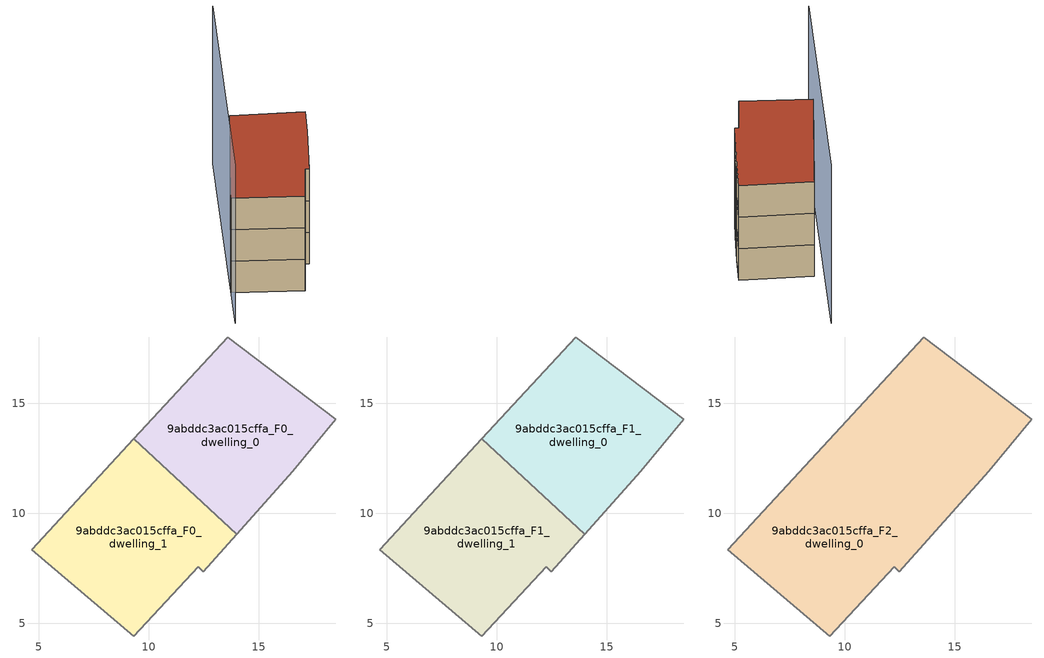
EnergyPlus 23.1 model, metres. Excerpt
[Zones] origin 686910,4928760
9abddc3ac015cffa_F0_dwelling_0
 floor ground (EU_floor_Construction): 18.51,14.28 16.55,11.91 14.01,9.06 9.32,13.38 13.59,18.02 z0
 wall adiabatic (EU_wall_Construction): 13.59,18.02 9.32,13.38 14.01,9.06 16.55,11.91 18.51,14.28 13.59,18.02 z0:3
9abddc3ac015cffa_F0_dwelling_1
 floor ground (EU_floor_Construction): 14.01,9.06 12.49,7.36 12.26,7.57 9.32,4.43 4.68,8.35 9.32,13.38 z0
 wall adiabatic (EU_wall_Construction): 4.68,8.35 9.32,4.43 12.26,7.57 12.49,7.36 14.01,9.06 9.32,13.38 4.68,8.35 z0:3
9abddc3ac015cffa_F1_dwelling_0
 floor to 9abddc3ac015cffa_F0_dwelling_0 (EU_floor_Construction): 18.51,14.28 16.55,11.91 14.01,9.06 9.32,13.38 13.59,18.02 z3
 wall adiabatic (EU_wall_Construction): 13.59,18.02 9.32,13.38 14.01,9.06 16.55,11.91 18.51,14.28 13.59,18.02 z3:6
9abddc3ac015cffa_F1_dwelling_1
 floor to 9abddc3ac015cffa_F0_dwelling_1 (EU_floor_Construction): 14.01,9.06 12.49,7.36 12.26,7.57 9.32,4.43 4.68,8.35 9.32,13.38 z3
 wall adiabatic (EU_wall_Construction): 4.68,8.35 9.32,4.43 12.26,7.57 12.49,7.36 14.01,9.06 9.32,13.38 4.68,8.35 z3:6
9abddc3ac015cffa_F2_dwelling_0
 floor to 9abddc3ac015cffa_F1_dwelling_0 (EU_floor_Construction): 18.51,14.28 16.55,11.91 14.01,9.06 9.32,13.38 13.59,18.02 z6
 floor to 9abddc3ac015cffa_F1_dwelling_1 (EU_floor_Construction): 14.01,9.06 12.49,7.36 12.26,7.57 9.32,4.43 4.68,8.35 9.32,13.38 z6
 wall adiabatic (EU_wall_Construction): 9.32,4.43 12.26,7.57 12.49,7.36 16.55,11.91 18.51,14.28 13.59,18.02 4.68,8.35 9.32,4.43 z6:9
 roof outside (EU_roof_Construction): 12.49,7.36 16.55,11.91 18.51,14.28 13.59,18.02 4.68,8.35 9.32,4.43 12.26,7.57 z9
shading: 1.66,4.6 17.63,24.4 z0:15
[Building]
EU S2 Campaign: North Axis=0; Terrain=City; Solar Distribution=FullExterior
[Site:Location]
Bologna: Latitude=44.5; Longitude=11.25; Time Zone=1; Elevation=37
[SizingPeriod:WeatherFileDays]
AnnualSizingPeriod: Begin Month=1; Begin Day of Month=1; End Month=12; End Day of Month=31; Day of Week for Start Day=Monday; Use Weather File Daylight Saving Period=No; Use Weather File Rain and Snow Indicators=No
[MATERIAL]
EU_InternalMass_Material: Roughness=MediumRough; Thickness=0.1; Conductivity=1; Density=1800; Specific Heat=900; Thermal Absorptance=0.9; Solar Absorptance=0.7; Visible Absorptance=0.7
[MATERIAL:NOMASS] Roughness=MediumRough; Thermal Absorptance=0.9; Solar Absorptance=0.7; Visible Absorptance=0.7
Name | Thermal Resistance
EU_wall_NoMass | 0.937881
EU_roof_NoMass | 0.548572
EU_floor_NoMass | 0.71348
[CONSTRUCTION]
EU_wall_Construction: EU_wall_NoMass
EU_roof_Construction: EU_roof_NoMass
EU_floor_Construction: EU_floor_NoMass
EU_InternalMass_Construction: EU_InternalMass_Material
[ZONE] Type=1; Multiplier=1; Ceiling Height=autocalculate; Floor Area=autocalculate; Part of Total Floor Area=Yes
Name | Volume
9abddc3ac015cffa_F0_dwelling_0; 9abddc3ac015cffa_F0_dwelling_1; 9abddc3ac015cffa_F1_dwelling_1 | 124.709
9abddc3ac015cffa_F1_dwelling_0 | 124.708
9abddc3ac015cffa_F2_dwelling_0 | 249.41
[INTERNALMASS] Construction=EU_InternalMass_Construction
Name | Zone or ZoneList | Surface Area
9abddc3ac015cffa_F0_dwelling_0_EU_InternalMass | 9abddc3ac015cffa_F0_dwelling_0 | 41.5697
9abddc3ac015cffa_F0_dwelling_1_EU_InternalMass | 9abddc3ac015cffa_F0_dwelling_1 | 41.5698
9abddc3ac015cffa_F1_dwelling_0_EU_InternalMass | 9abddc3ac015cffa_F1_dwelling_0 | 41.5697
9abddc3ac015cffa_F1_dwelling_1_EU_InternalMass | 9abddc3ac015cffa_F1_dwelling_1 | 41.5698
9abddc3ac015cffa_F2_dwelling_0_EU_InternalMass | 9abddc3ac015cffa_F2_dwelling_0 | 83.1371
[OTHEREQUIPMENT] Fuel Type=Electricity; Design Level Calculation Method=Watts/Area; Power per Zone Floor Area=1; Fraction Latent=0; Fraction Radiant=0; Fraction Lost=0; Carbon Dioxide Generation Rate=0; EndUse Subcategory=EU_Step8_InternalGains
Name | Zone or ZoneList or Space or SpaceList | Schedule
EU_Step8_InternalGain_9abddc3ac015cffa_F0_dwelling_0_f000 | 9abddc3ac015cffa_F0_dwelling_0 | EU_Step8_GainSchedule_9abddc3ac015cffa_F0_dwelling_0_f000
EU_Step8_InternalGain_9abddc3ac015cffa_F0_dwelling_1_f000 | 9abddc3ac015cffa_F0_dwelling_1 | EU_Step8_GainSchedule_9abddc3ac015cffa_F0_dwelling_1_f000
EU_Step8_InternalGain_9abddc3ac015cffa_F1_dwelling_0_f000 | 9abddc3ac015cffa_F1_dwelling_0 | EU_Step8_GainSchedule_9abddc3ac015cffa_F1_dwelling_0_f000
EU_Step8_InternalGain_9abddc3ac015cffa_F1_dwelling_1_f000 | 9abddc3ac015cffa_F1_dwelling_1 | EU_Step8_GainSchedule_9abddc3ac015cffa_F1_dwelling_1_f000
EU_Step8_InternalGain_9abddc3ac015cffa_F2_dwelling_0_f000 | 9abddc3ac015cffa_F2_dwelling_0 | EU_Step8_GainSchedule_9abddc3ac015cffa_F2_dwelling_0_f000
[ZONEVENTILATION:DESIGNFLOWRATE] Schedule=EU_AlwaysOn; Design Flow Rate Calculation Method=AirChanges/Hour; Air Changes per Hour=0.687892; Ventilation Type=Natural; Fan Pressure Rise=0; Fan Total Efficiency=1; Constant Term Coefficient=1; Temperature Term Coefficient=0; Velocity Term Coefficient=0; Velocity Squared Term Coefficient=0; Minimum Indoor Temperature=-100; Maximum Indoor Temperature=100; Delta Temperature=-100; Minimum Outdoor Temperature=-100; Maximum Outdoor Temperature=100; Maximum Wind Speed=40
Name | Zone or ZoneList or Space or SpaceList
EU_ConstantAir_9abddc3ac015cffa_F0_dwelling_0 | 9abddc3ac015cffa_F0_dwelling_0
EU_ConstantAir_9abddc3ac015cffa_F0_dwelling_1 | 9abddc3ac015cffa_F0_dwelling_1
EU_ConstantAir_9abddc3ac015cffa_F1_dwelling_0 | 9abddc3ac015cffa_F1_dwelling_0
EU_ConstantAir_9abddc3ac015cffa_F1_dwelling_1 | 9abddc3ac015cffa_F1_dwelling_1
EU_ConstantAir_9abddc3ac015cffa_F2_dwelling_0 | 9abddc3ac015cffa_F2_dwelling_0
[HVACTEMPLATE:THERMOSTAT] Constant Heating Setpoint=20; Constant Cooling Setpoint=50
EU_HeatOnly_9abddc3ac015cffa_F0_dwelling_0; EU_HeatOnly_9abddc3ac015cffa_F0_dwelling_1; EU_HeatOnly_9abddc3ac015cffa_F1_dwelling_0; EU_HeatOnly_9abddc3ac015cffa_F1_dwelling_1; EU_HeatOnly_9abddc3ac015cffa_F2_dwelling_0
[HVACTEMPLATE:ZONE:IDEALLOADSAIRSYSTEM] System Availability Schedule=EU_AlwaysOn; Maximum Heating Supply Air Temperature=50; Minimum Cooling Supply Air Temperature=13; Maximum Heating Supply Air Humidity Ratio=0.0156; Minimum Cooling Supply Air Humidity Ratio=0.0077; Heating Limit=NoLimit; Cooling Limit=NoLimit; Heating Availability Schedule=EU_AlwaysOn; Cooling Availability Schedule=EU_CoolingOff; Dehumidification Control Type=ConstantSensibleHeatRatio; Cooling Sensible Heat Ratio=0.7; Dehumidification Setpoint=60; Humidification Control Type=None; Humidification Setpoint=30; Outdoor Air Method=None; Outdoor Air Flow Rate per Person=0.00944; Outdoor Air Flow Rate per Zone Floor Area=0; Outdoor Air Flow Rate per Zone=0; Demand Controlled Ventilation Type=None; Outdoor Air Economizer Type=NoEconomizer; Heat Recovery Type=None; Sensible Heat Recovery Effectiveness=0.7; Latent Heat Recovery Effectiveness=0.65
Name | Template Thermostat
9abddc3ac015cffa_F0_dwelling_0 | EU_HeatOnly_9abddc3ac015cffa_F0_dwelling_0
9abddc3ac015cffa_F0_dwelling_1 | EU_HeatOnly_9abddc3ac015cffa_F0_dwelling_1
9abddc3ac015cffa_F1_dwelling_0 | EU_HeatOnly_9abddc3ac015cffa_F1_dwelling_0
9abddc3ac015cffa_F1_dwelling_1 | EU_HeatOnly_9abddc3ac015cffa_F1_dwelling_1
9abddc3ac015cffa_F2_dwelling_0 | EU_HeatOnly_9abddc3ac015cffa_F2_dwelling_0
[SIZING:ZONE] Zone Cooling Design Supply Air Temperature Input Method=SupplyAirTemperature; Zone Cooling Design Supply Air Temperature=13; Zone Heating Design Supply Air Temperature Input Method=SupplyAirTemperature; Zone Heating Design Supply Air Temperature=50; Zone Cooling Design Supply Air Humidity Ratio=0.008; Zone Heating Design Supply Air Humidity Ratio=0.008; Cooling Design Air Flow Method=DesignDay; Cooling Design Air Flow Rate=0; Cooling Minimum Air Flow per Zone Floor Area=0.000762; Cooling Minimum Air Flow=0; Cooling Minimum Air Flow Fraction=0.2; Heating Design Air Flow Method=DesignDay; Heating Design Air Flow Rate=0; Heating Maximum Air Flow per Zone Floor Area=0.002032; Heating Maximum Air Flow=0.141576; Heating Maximum Air Flow Fraction=0.3; Account for Dedicated Outdoor Air System=No; Dedicated Outdoor Air System Control Strategy=NeutralSupplyAir; Dedicated Outdoor Air Low Setpoint Temperature for Design=autosize; Dedicated Outdoor Air High Setpoint Temperature for Design=autosize; Zone Load Sizing Method=Sensible Load Only No Latent Load; Zone Latent Cooling Design Supply Air Humidity Ratio Input Method=HumidityRatioDifference; Zone Cooling Design Supply Air Humidity Ratio Difference=0.005; Zone Latent Heating Design Supply Air Humidity Ratio Input Method=HumidityRatioDifference; Zone Humidification Design Supply Air Humidity Ratio Difference=0.005
9abddc3ac015cffa_F0_dwelling_0; 9abddc3ac015cffa_F0_dwelling_1; 9abddc3ac015cffa_F1_dwelling_0; 9abddc3ac015cffa_F1_dwelling_1; 9abddc3ac015cffa_F2_dwelling_0
[SCHEDULE:CONSTANT]
Name | Hourly Value
EU_AlwaysOn | 1
EU_CoolingOff | 0
[SCHEDULE:FILE] Column Number=1; Rows to Skip at Top=0; Number of Hours of Data=8760; Column Separator=Comma; Interpolate to Timestep=No; Minutes per Item=60; Adjust Schedule for Daylight Savings=Yes
Name | File
EU_Step8_GainSchedule_9abddc3ac015cffa_F0_dwelling_0_f000 | ../../schedules/9abddc3ac015cffa/9abddc3ac015cffa_F0_dwelling_0_f000_gain.csv
EU_Step8_GainSchedule_9abddc3ac015cffa_F0_dwelling_1_f000 | ../../schedules/9abddc3ac015cffa/9abddc3ac015cffa_F0_dwelling_1_f000_gain.csv
EU_Step8_GainSchedule_9abddc3ac015cffa_F1_dwelling_0_f000 | ../../schedules/9abddc3ac015cffa/9abddc3ac015cffa_F1_dwelling_0_f000_gain.csv
EU_Step8_GainSchedule_9abddc3ac015cffa_F1_dwelling_1_f000 | ../../schedules/9abddc3ac015cffa/9abddc3ac015cffa_F1_dwelling_1_f000_gain.csv
EU_Step8_GainSchedule_9abddc3ac015cffa_F2_dwelling_0_f000 | ../../schedules/9abddc3ac015cffa/9abddc3ac015cffa_F2_dwelling_0_f000_gain.csv
